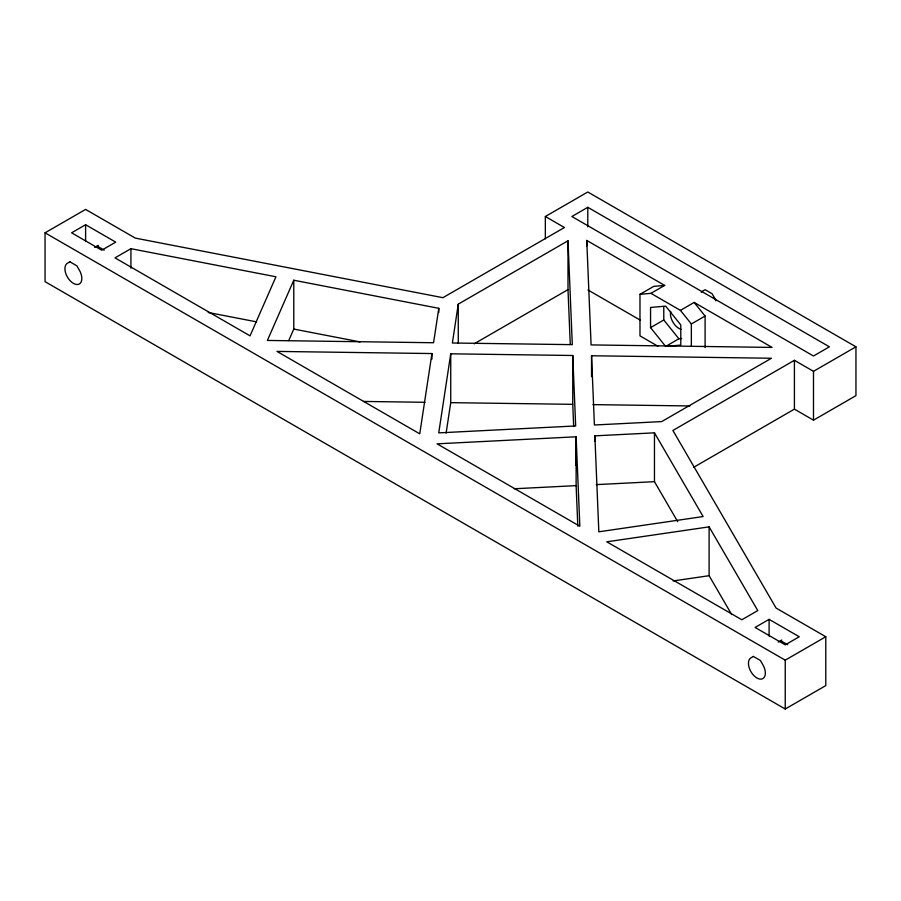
<?xml version="1.0" encoding="UTF-8"?>
<svg xmlns="http://www.w3.org/2000/svg" width="901" height="901" viewBox="0 0 901 901"><rect width="100%" height="100%" fill="white"/><g stroke="black" fill="none" stroke-linecap="round" stroke-linejoin="round"><path stroke-width="1.35" d="M431.939 353.552L419.753 433.831L276.99 351.413L431.939 353.552L431.939 359.127M438.798 308.322L433.572 342.74L267.383 340.443L293.782 280.234L438.798 308.322L438.798 312.512M450.737 353.811L438.742 432.874L575.671 425.948L572.754 355.501L450.737 353.811L450.737 402.646L446.108 433.167M458.271 304.133L452.381 342.999L572.304 344.655L568.002 240.781L458.271 304.133L458.271 343.202M288.725 340.601L293.782 329.068L293.782 280.234M693.545 467.382L794.412 409.144L813.49 420.17L855.95 395.652L855.95 346.817L813.49 371.325L794.412 360.31L672.889 430.464L776.088 608.062L825.789 636.748L825.789 685.593L785.233 709.008L45.05 281.664L45.05 232.818L85.606 209.415L135.296 238.101L442.898 297.69L564.42 227.525L545.342 216.51L545.342 238.833M85.606 224.732L71.596 232.818L101.723 250.219L115.733 242.132L85.606 224.732L85.606 241.479M94.684 247.493L98.31 245.399M130.927 248.687L115.001 257.877L250.039 335.848L275.943 276.776L130.927 248.687L130.927 268.216M545.342 216.51L587.79 191.992L855.95 346.817M587.79 207.32L571.876 216.51L813.49 356.008L829.404 346.817L587.79 207.32L587.79 226.849M474.129 343.822L568.002 289.626L568.002 240.781M657.899 346.209L639.98 335.859L639.98 294.323L653.732 286.383L664.679 285.403L586.754 240.421L586.754 246.007M639.98 294.323L650.927 293.343L664.679 285.403M650.556 327.626L650.556 307.478L665.67 306.126L680.784 324.923L680.784 345.072L665.67 346.423L650.556 327.626L663.778 319.99L663.778 306.565M650.927 293.343L680.413 310.361L694.153 302.421L772.078 347.414L591.09 344.914L586.754 240.421M691.349 345.894L691.349 323.977L705.1 316.037L694.153 302.421M665.67 346.423L678.892 338.787L681.629 338.539M769.105 619.359L755.094 627.445L785.233 644.846L799.243 636.748L769.105 619.359L769.105 636.095M778.194 642.109L781.82 640.025M45.05 232.818L785.233 660.163L825.789 636.748M709.11 526.86L606.79 541.816L741.827 619.775L757.764 610.585L709.11 526.86L709.11 575.705L731.668 614.527M673.16 580.954L709.11 575.705M576.122 436.794L437.075 443.833L579.839 526.252L576.122 436.794L576.122 485.639L577.811 526.173M594.863 435.847L654.464 432.84L703.118 516.555L598.838 531.804L594.863 435.847L594.863 441.434M514.325 488.759L576.122 485.639M596.248 484.625L654.464 481.675L677.732 521.713M591.54 355.76L771.447 358.249L661.717 421.589L594.412 425.002L591.54 355.76L591.54 376.686M363.542 401.441L424.957 402.296M450.737 402.646L572.754 404.335L573.667 426.443M592.948 404.617L689.918 405.957M208.266 312.501L256.605 321.871M293.782 329.068L360.073 341.907M587.97 289.964L640.341 320.193M97.162 246.063L104.178 250.106M780.671 640.679L787.677 644.733M680.413 310.361L691.349 323.977M663.778 319.99L678.892 338.787M568.002 289.626L570.265 344.362M813.49 371.325L813.49 420.17M794.412 360.31L794.412 409.144M785.233 660.163L785.233 709.008M705.1 316.037L705.1 347.549M654.464 432.84L654.464 481.675M575.671 438.505L575.671 465.017M572.754 355.501L572.754 404.335M681.077 329.338A11.961 6.904 60 0 1 670.716 311.397M701.271 292.375A11.961 6.904 60 0 1 702.622 291.124L705.1 289.694L712.105 293.737L714.583 298.028A11.961 6.904 60 0 1 715.923 300.833M69.884 261.808L67.406 263.238A11.961 6.904 60 0 0 67.406 277.058A11.961 6.904 60 0 0 79.367 283.961A11.961 6.904 60 0 0 79.367 270.154L76.889 265.863L69.884 261.808M753.394 656.435L750.916 657.865A11.961 6.904 60 0 0 750.916 671.673A11.961 6.904 60 0 0 762.877 678.588A11.961 6.904 60 0 0 762.877 664.769L760.399 660.478L753.394 656.435"/></g></svg>
